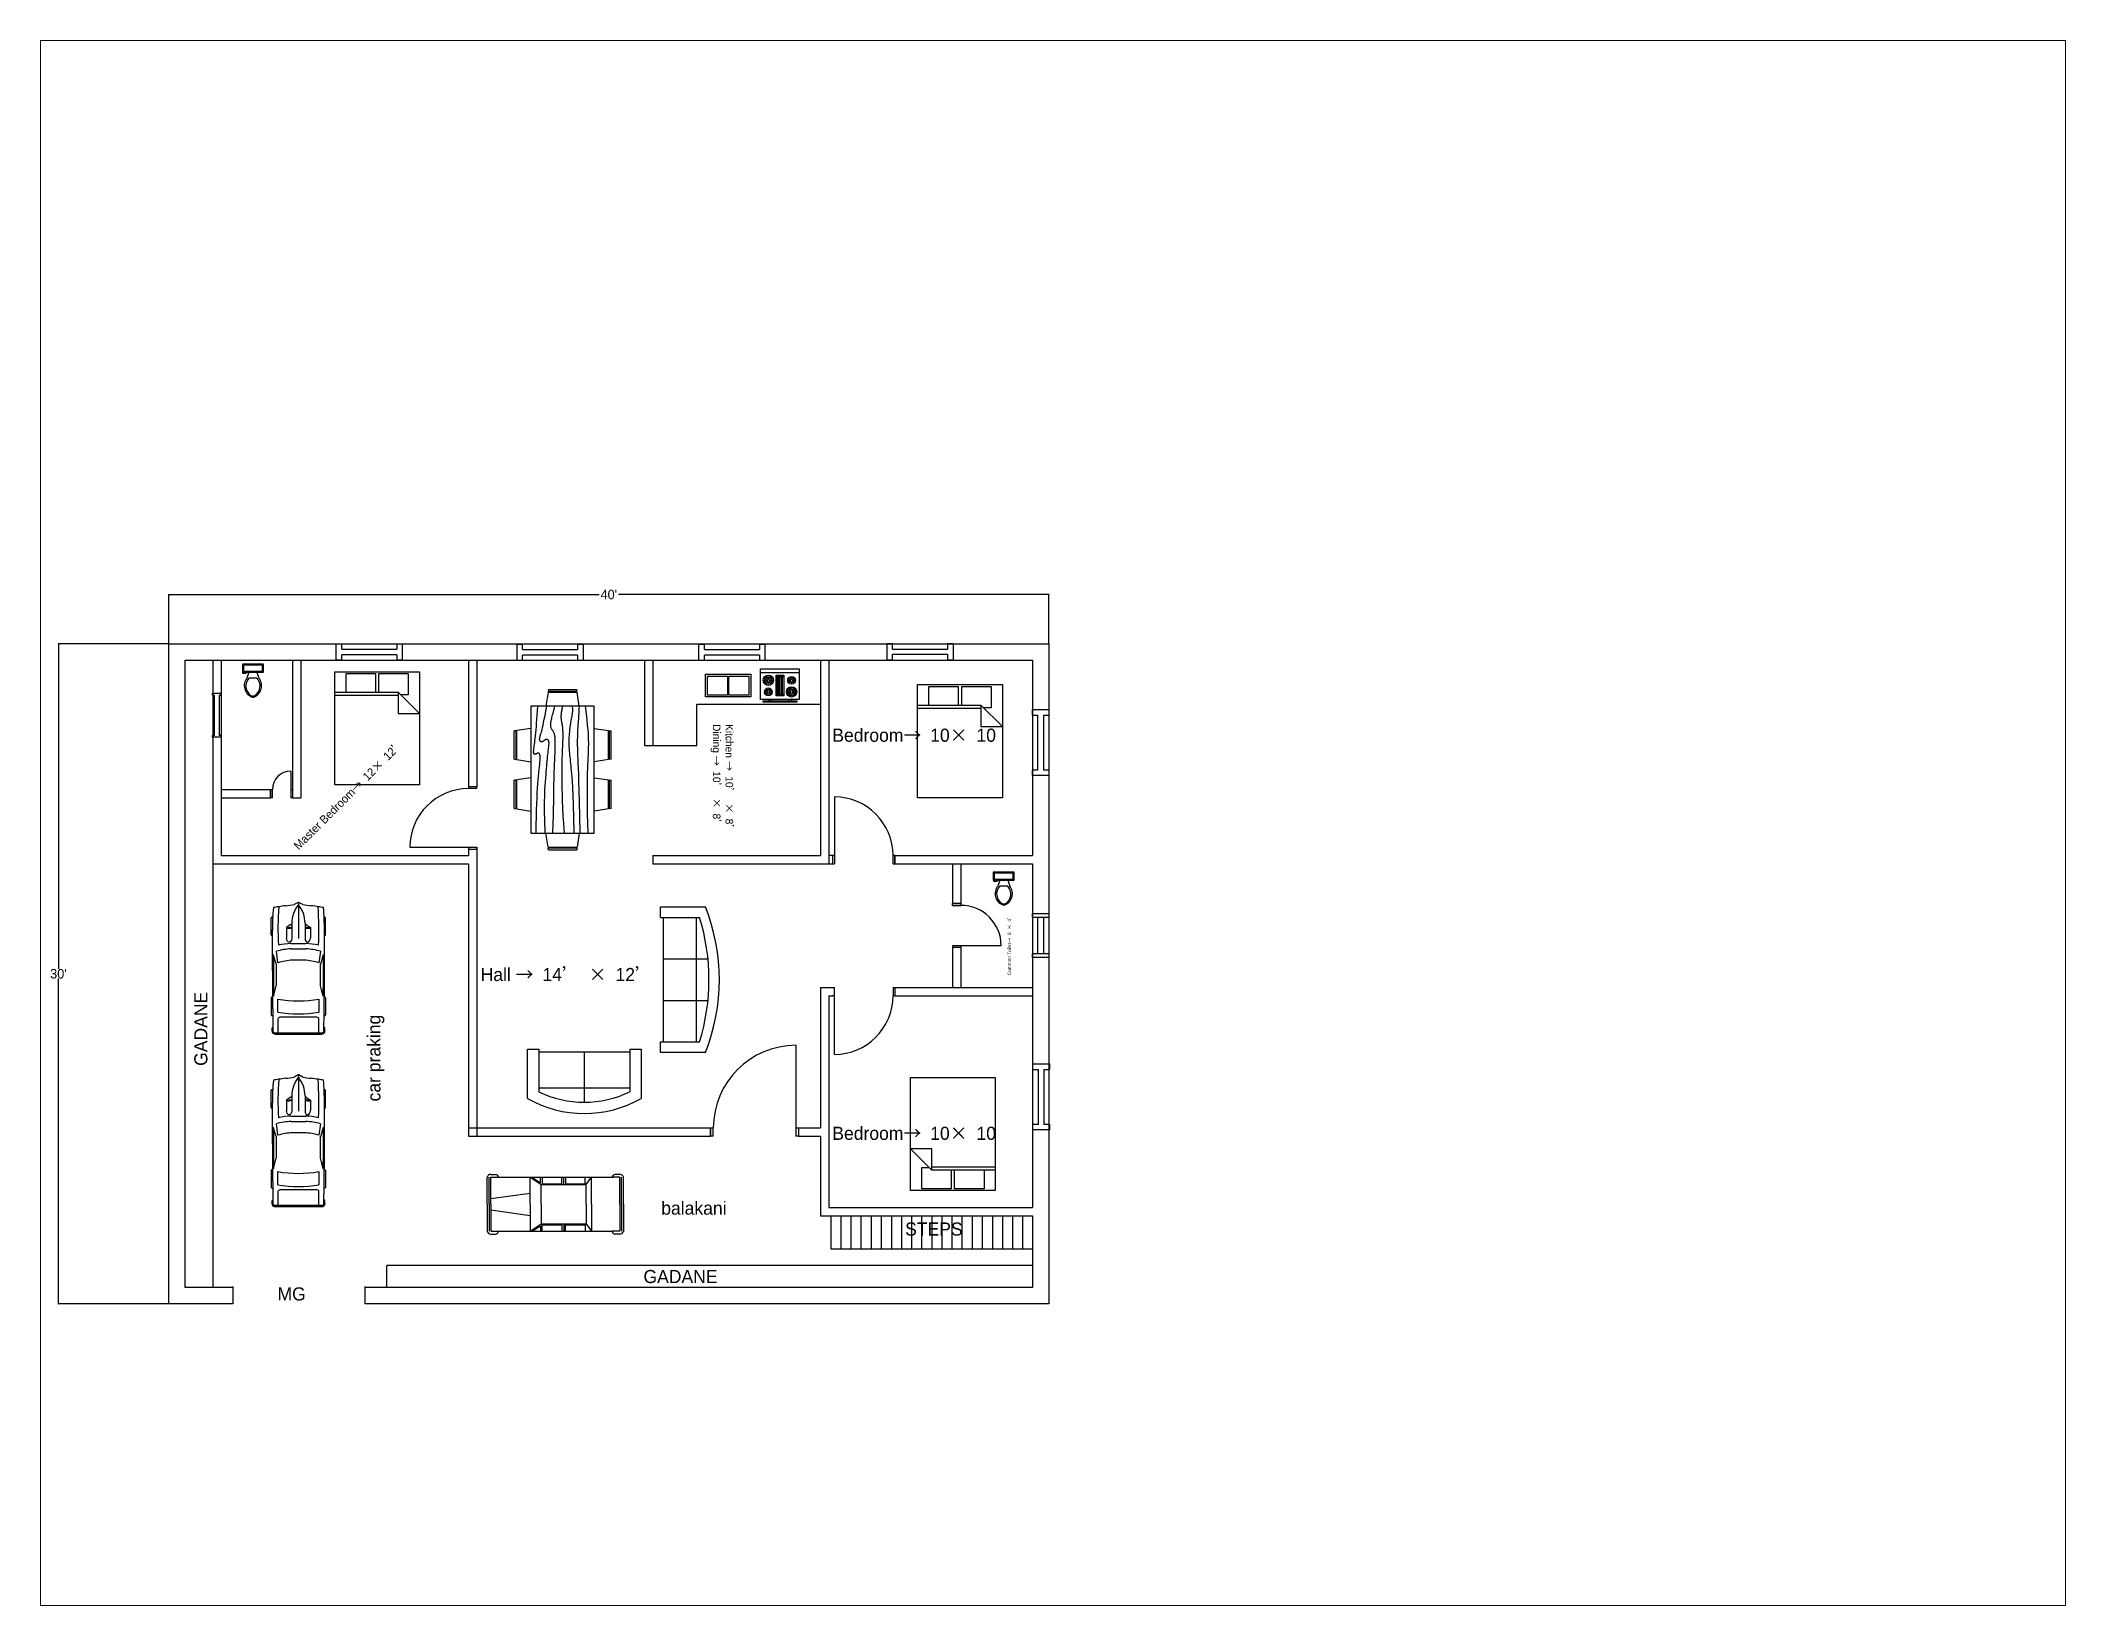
# Paper-space layout 'Layout2' of a CAD drawing. Header units: millimetres. Extents: x 1.1 to 9.9, y 0.85 to 7.65.
# The model-space entities are those that its viewports show. They can reach past a viewport. Long polylines and large blocks are cut down to what shows.
import ezdxf

# ---------------------------------------------------------------- set-up
doc = ezdxf.new("R2010")
doc.units = ezdxf.units.MM
doc.header["$MEASUREMENT"] = 0
doc.layers.get('0').update_dxf_attribs({"color": 50})
doc.layers.add('TETTERS', color=30, linetype='Continuous')
doc.dimstyles.get("Standard").update_dxf_attribs({"dimtxt": 5.18, "dimasz": 0.18, "dimexe": 0.18, "dimexo": 0.0625, "dimgap": 0.09, "dimtad": 0, "dimtih": 1, "dimtoh": 1, "dimdec": 0, "dimzin": 0, "dimdsep": 46, "dimlunit": 3, "dimtxsty": 'Standard', "dimblk": 'OBLIQUE', "dimcen": 0.09, "dimclrd": 3, "dimclre": 131, "dimadec": 0, "dimazin": 0, "dimtfac": 1, "dimtdec": 0, "dimtofl": 0, "dimtmove": 0, "dimatfit": 3, "dimfxl": 1, "dimtolj": 1, "dimtzin": 0, "dimarcsym": 0})

# ---------------------------------------------------------------- blocks, each defined once
blk = doc.blocks.new('*U10')
blk.add_line((0, 18), (0, 0))
blk = doc.blocks.new('*U11')
at = {"layer": 'Defpoints', "color": 0, "linetype": 'ByBlock', "lineweight": -2, "transparency": 16777216}
for p in [(2823.6, 2771.3), (2829.1, 2771.3), (2834.6, 2771.3), (2840.1, 2771.3), (2845.6, 2771.3), (2851.2, 2771.3), (2856.7, 2771.3), (2862.2, 2771.3), (2867.7, 2771.3), (2873.2, 2771.3), (2878.7, 2771.3), (2884.2, 2771.3), (2889.7, 2771.3), (2895.2, 2771.3), (2900.7, 2771.3), (2906.3, 2771.3), (2911.8, 2771.3), (2917.3, 2771.3), (2922.8, 2771.3), (2928.3, 2771.3)]:
    blk.add_blockref('*U10', p, dxfattribs=at)
blk = doc.blocks.new('Sofa - Roundback 7 ft.')
at = {"linetype": 'Continuous'}
for p, q in [((-36.000027, -34), (-36.000027, -11.4696)), ((-12.00002, -32.4421), (-12.00003, -6.5971)), ((11.99997, -32.4421), (11.99998, -6.5971)), ((35.99998, -34), (35.99998, -11.4696)), ((-35.999844, -13.3819), (35.9998, -13.3819)), ((-36.000027, -32.4421), (35.99998, -32.4421))]:
    blk.add_line(p, q, dxfattribs=at)
for points in [[(-36.000027, -34), (-42.000027, -34), (-42.000027, -8)], [(41.99998, -8), (41.99998, -34), (35.99998, -34)]]:
    blk.add_lwpolyline(points, dxfattribs=at)
for centre, radius, start, end in [((0, -114.25), 114.25, 68.43141, 111.5686), ((-0.00001, -127.1968), 121.1968, 72.72033, 107.2797)]:
    blk.add_arc(centre, radius, start, end, dxfattribs=at)
blk = doc.blocks.new('Sofa - Roundback Loveseat 5 ft.')
at = {"linetype": 'Continuous'}
for p, q in [((0, -32.44198), (0, -5.99998)), ((-24, -33.99998), (-24, -11.46958)), ((-23.9998, -13.38178), (23.99986, -13.38178)), ((24.00004, -33.99998), (24.00004, -11.46958)), ((-24, -32.44198), (24.00004, -32.44198))]:
    blk.add_line(p, q, dxfattribs=at)
for points in [[(-24, -33.99998), (-30, -33.99998), (-30, -7.99998)], [(30.00004, -7.99998), (30.00004, -33.99998), (24.00004, -33.99998)]]:
    blk.add_lwpolyline(points, dxfattribs=at)
for centre, radius, start, end in [((0, -60.24998), 60.24998, 60.13715, 119.8628), ((0, -61.38438), 55.38444, 64.32083, 115.6792)]:
    blk.add_arc(centre, radius, start, end, dxfattribs=at)
blk = doc.blocks.new('Dining Set - 36 x 72 in.')
at = {"linetype": 'Continuous'}
for p, q in [((-22.2343, 26.00059), (-23.4847, 17.99762)), ((-22.2304, 26), (-5.7608, 26)), ((-22, 27.5), (-22.1562, 26.50042)), ((-5.8416, 26.5), (-22.1534, 26.5)), ((-22, 27.5), (-6, 27.5)), ((-5.8437, 26.49966), (-6, 27.5)), ((-4.5152, 17.99762), (-5.7655, 25.99926)), ((5.7657, 26.00059), (4.5153, 17.99762)), ((5.7696, 26), (22.2392, 26)), ((6, 27.5), (5.8438, 26.50042)), ((22.1584, 26.5), (5.8466, 26.5)), ((6, 27.5), (22, 27.5)), ((22.1563, 26.49966), (22, 27.5)), ((23.4848, 17.99762), (22.2345, 25.99926)), ((36, 18), (-36, 18)), ((-36, 18), (-36, -18)), ((36, -18), (36, 18)), ((-45.5, 8), (-44.5004, 8.15617)), ((-45.5, 8), (-45.5, -8)), ((-44.5, -8.15843), (-44.5, 8.15338)), ((-44.0006, 8.23428), (-35.9976, 9.48474)), ((-44, 8.23041), (-44, -8.23915)), ((44.0006, 8.23428), (35.9976, 9.48474)), ((44, 8.23041), (44, -8.23915)), ((44.5, -8.15843), (44.5, 8.15338)), ((45.5, 8), (44.5005, 8.15617)), ((45.5, 8), (45.5, -8)), ((-44.4997, -8.15631), (-45.5, -8)), ((-35.9976, -9.48476), (-43.9993, -8.2345)), ((35.9976, -9.48476), (43.9993, -8.2345)), ((44.4997, -8.15631), (45.5, -8)), ((-36, -18), (36, -18)), ((-22.2343, -26.0006), (-23.4847, -17.99762)), ((-4.5152, -17.99762), (-5.7655, -25.99928)), ((5.7657, -26.0006), (4.5153, -17.99762)), ((23.4848, -17.99762), (22.2345, -25.99928)), ((-22.2304, -26), (-5.7608, -26)), ((-22, -27.5), (-22.1562, -26.50044)), ((-5.8416, -26.5), (-22.1534, -26.5)), ((-22, -27.5), (-6, -27.5)), ((-5.8437, -26.49967), (-6, -27.5)), ((5.7696, -26), (22.2392, -26)), ((6, -27.5), (5.8438, -26.50044)), ((22.1584, -26.5), (5.8466, -26.5)), ((6, -27.5), (22, -27.5)), ((22.1563, -26.49967), (22, -27.5))]:
    blk.add_line(p, q, dxfattribs=at)
for points in [[(-36, 15), (-31.1772, 14.97754), (-26.8079, 14.91406), (-22.8538, 14.81543), (-19.276, 14.6875), (-16.0362, 14.53613), (-13.0957, 14.36718), (-10.4159, 14.18652), (-7.9583, 14), (-5.6904, 13.81315), (-3.6035, 13.63021), (-1.6954, 13.45508), (0.0365, 13.29166), (1.5945, 13.14388), (2.9811, 13.01562), (4.1988, 12.9108), (5.25, 12.83333), (6.1393, 12.78613), (6.8802, 12.76823), (7.4883, 12.77767), (7.9792, 12.8125), (8.3685, 12.87077), (8.6719, 12.95052), (8.9049, 13.0498), (9.0833, 13.16666), (9.2205, 13.29899), (9.3216, 13.44401), (9.3895, 13.59879), (9.4271, 13.76041), (9.4373, 13.92594), (9.4232, 14.09245), (9.3875, 14.257), (9.3333, 14.41666), (9.2638, 14.56917), (9.1836, 14.71484), (9.0975, 14.85465), (9.0104, 14.98958), (8.9272, 15.1206), (8.8529, 15.2487), (8.7922, 15.37483), (8.75, 15.5), (8.7305, 15.62467), (8.7344, 15.74739), (8.7617, 15.86621), (8.8125, 15.97916), (8.8867, 16.08431), (8.9844, 16.17968), (9.1055, 16.26334), (9.25, 16.33333), (9.4189, 16.38802), (9.6172, 16.42708), (9.8506, 16.45052), (10.125, 16.45833), (10.4463, 16.45052), (10.8203, 16.42708), (11.2529, 16.38802), (11.75, 16.33333), (12.3184, 16.26318), (12.9694, 16.17838), (13.7151, 16.07991), (14.5677, 15.96875), (15.5395, 15.84586), (16.6426, 15.71224), (17.8893, 15.56884), (19.2917, 15.41666), (20.859, 15.25667), (22.5879, 15.08984), (24.4721, 14.91715), (26.5052, 14.73958), (28.6809, 14.5581), (30.9929, 14.3737), (33.4347, 14.18733), (36, 14)], [(-36, 10), (-28.9766, 10.14274), (-23.1725, 10.20442), (-18.4241, 10.19775), (-14.5677, 10.13541), (-11.4399, 10.03011), (-8.877, 9.89453), (-6.7154, 9.74137), (-4.7917, 9.58333), (-2.9698, 9.43082), (-1.2246, 9.28515), (0.4415, 9.14534), (2.026, 9.01041), (3.5266, 8.87939), (4.9408, 8.7513), (6.266, 8.62516), (7.5, 8.5), (8.6411, 8.37549), (9.6914, 8.2539), (10.6538, 8.13818), (11.5312, 8.03125), (12.3267, 7.93603), (13.043, 7.85547), (13.6831, 7.79248), (14.25, 7.75), (14.7471, 7.7303), (15.1797, 7.73307), (15.5537, 7.75732), (15.875, 7.80208), (16.1494, 7.86637), (16.3828, 7.94922), (16.5811, 8.04964), (16.75, 8.16666), (16.8944, 8.29915), (17.0143, 8.44531), (17.1089, 8.60319), (17.1771, 8.77083), (17.218, 8.94629), (17.2305, 9.1276), (17.2137, 9.31282), (17.1667, 9.5), (17.0895, 9.6875), (16.987, 9.875), (16.8649, 10.0625), (16.7292, 10.25), (16.5856, 10.4375), (16.4401, 10.625), (16.2985, 10.8125), (16.1667, 11), (16.05, 11.18733), (15.9518, 11.3737), (15.8752, 11.5581), (15.8229, 11.73958), (15.798, 11.91715), (15.8034, 12.08984), (15.842, 12.25667), (15.9167, 12.41666), (16.0295, 12.56836), (16.1784, 12.70833), (16.3605, 12.83268), (16.5729, 12.9375), (16.8127, 13.01888), (17.0768, 13.07291), (17.3625, 13.0957), (17.6667, 13.08333), (17.9894, 13.03312), (18.3418, 12.94726), (18.7382, 12.82918), (19.1927, 12.68229), (19.7195, 12.51001), (20.3327, 12.31575), (21.0465, 12.10294), (21.875, 11.875), (22.8357, 11.63354), (23.959, 11.37304), (25.2786, 11.08618), (26.8282, 10.76562), (28.6414, 10.40405), (30.752, 9.99414), (33.1936, 9.52856), (36, 9)], [(-36, 5.5), (-30.7157, 5.3348), (-26.069, 5.20963), (-21.9946, 5.11767), (-18.4271, 5.05208), (-15.3009, 5.00602), (-12.5508, 4.97265), (-10.1112, 4.94515), (-7.9167, 4.91666), (-5.909, 4.88167), (-4.0586, 4.83984), (-2.3429, 4.79215), (-0.7396, 4.73958), (0.7739, 4.6831), (2.22, 4.6237), (3.6213, 4.56233), (5, 4.5), (6.373, 4.43782), (7.7344, 4.3776), (9.0723, 4.32129), (10.375, 4.27083), (11.6309, 4.22819), (12.8281, 4.19531), (13.9551, 4.17415), (15, 4.16666), (15.954, 4.17448), (16.819, 4.19791), (17.6001, 4.23698), (18.3021, 4.29166), (18.9299, 4.36198), (19.4883, 4.44791), (19.9823, 4.54948), (20.4167, 4.66666), (20.7969, 4.79899), (21.1302, 4.94401), (21.4245, 5.09879), (21.6875, 5.26041), (21.9271, 5.42594), (22.1511, 5.59245), (22.3672, 5.757), (22.5834, 5.91666), (22.8065, 6.06868), (23.0404, 6.21093), (23.2879, 6.34147), (23.5521, 6.45833), (23.8358, 6.55957), (24.142, 6.64323), (24.4735, 6.70735), (24.8334, 6.75), (25.2235, 6.76969), (25.642, 6.76692), (26.0858, 6.74267), (26.5521, 6.69791), (27.0379, 6.63362), (27.5404, 6.55078), (28.0565, 6.45036), (28.5834, 6.33333), (29.1242, 6.19987), (29.7071, 6.04687), (30.3661, 5.87044), (31.1354, 5.66666), (32.0493, 5.43164), (33.142, 5.16146), (34.4475, 4.85221), (36, 4.5)], [(-36, -1), (-30.7915, -0.6591), (-26.0195, -0.38216), (-21.6519, -0.16284), (-17.6563, 0.00521), (-14.0005, 0.12833), (-10.6523, 0.21289), (-7.5796, 0.26522), (-4.75, 0.29166), (-2.134, 0.29793), (0.2878, 0.28711), (2.5317, 0.26163), (4.6146, 0.22396), (6.5529, 0.17651), (8.3633, 0.12174), (10.0623, 0.06209), (11.6667, 0), (13.1899, -0.06201), (14.6341, -0.1211), (15.9982, -0.17432), (17.2813, -0.21875), (18.4823, -0.25147), (19.6003, -0.26953), (20.6343, -0.27002), (21.5834, -0.25), (22.4481, -0.20768), (23.2357, -0.14584), (23.9549, -0.06836), (24.6146, 0.02083), (25.2235, 0.11784), (25.7904, 0.21875), (26.3241, 0.31966), (26.8334, 0.41666), (27.3265, 0.50618), (27.8099, 0.58593), (28.2894, 0.65397), (28.7709, 0.70833), (29.2601, 0.74707), (29.763, 0.76823), (30.2855, 0.76985), (30.8334, 0.75), (31.4088, 0.70784), (31.9994, 0.64713), (32.589, 0.57275), (33.1615, 0.48958), (33.7008, 0.4025), (34.1908, 0.3164), (34.6153, 0.23616), (34.9584, 0.16666), (35.2099, 0.11165), (35.3848, 0.07031), (35.504, 0.04069), (35.5886, 0.02083), (35.6594, 0.00879), (35.7377, 0.0026), (35.8442, 0.00032), (36, 0)], [(-36, -6.5), (-27.1843, -6.31267), (-20.084, -6.1263), (-14.469, -5.9419), (-10.1094, -5.76042), (-6.7752, -5.58285), (-4.2363, -5.41016), (-2.2629, -5.24333), (-0.625, -5.08334), (0.8708, -4.93099), (2.2715, -4.78646), (3.5872, -4.64974), (4.8281, -4.52084), (6.0046, -4.39974), (7.127, -4.28646), (8.2053, -4.18099), (9.25, -4.08334), (10.2705, -3.99382), (11.2734, -3.91407), (12.2647, -3.84603), (13.25, -3.79167), (14.2354, -3.75293), (15.2266, -3.73177), (16.2295, -3.73015), (17.25, -3.75), (18.2912, -3.79248), (19.3451, -3.85547), (20.4009, -3.93604), (21.4479, -4.03125), (22.4754, -4.13819), (23.4727, -4.25391), (24.4289, -4.37549), (25.3334, -4.5), (26.1785, -4.62492), (26.9694, -4.74935), (27.7145, -4.87281), (28.4219, -4.99479), (29.1, -5.11483), (29.7572, -5.23242), (30.4016, -5.34709), (31.0417, -5.45834), (31.6837, -5.56437), (32.3262, -5.65821), (32.9658, -5.73153), (33.599, -5.77604), (34.2224, -5.78345), (34.8327, -5.74545), (35.4264, -5.65373), (36, -5.5)], [(-36, -10), (-26.4022, -9.81299), (-18.4675, -9.62891), (-11.9839, -9.45069), (-6.7396, -9.28125), (-2.5226, -9.12354), (0.8789, -8.98047), (3.6769, -8.85498), (6.0833, -8.75), (8.2767, -8.66765), (10.3021, -8.60677), (12.1712, -8.56543), (13.8958, -8.54167), (15.4876, -8.53353), (16.9583, -8.53907), (18.3197, -8.55632), (19.5834, -8.58334), (20.7616, -8.61841), (21.8685, -8.66081), (22.9188, -8.71004), (23.9271, -8.76563), (24.9081, -8.82707), (25.8763, -8.89388), (26.8465, -8.96558), (27.8334, -9.04167), (28.8474, -9.12118), (29.8828, -9.20117), (30.93, -9.27824), (31.9792, -9.34896), (33.0205, -9.40991), (34.0443, -9.45768), (35.0407, -9.48885), (36, -9.5)], [(-36, -14.5), (-30.0881, -14.33513), (-25.0332, -14.21224), (-20.7312, -14.12647), (-17.0781, -14.07292), (-13.97, -14.04671), (-11.3027, -14.04297), (-8.9724, -14.05681), (-6.875, -14.08334), (-4.9224, -14.11833), (-3.0905, -14.16016), (-1.3709, -14.20785), (0.2448, -14.26042), (1.7647, -14.3169), (3.1973, -14.3763), (4.5507, -14.43767), (5.8333, -14.5), (7.0554, -14.5621), (8.235, -14.62175), (9.3922, -14.67652), (10.5469, -14.72396), (11.7192, -14.76164), (12.929, -14.78711), (14.1965, -14.79794), (15.5417, -14.79167), (16.9933, -14.76424), (18.6152, -14.70508), (20.4804, -14.60197), (22.6615, -14.44271), (25.2312, -14.21509), (28.2624, -13.9069), (31.8277, -13.50594), (36, -13)]]:
    blk.add_lwpolyline(points, dxfattribs=at)
blk = doc.blocks.new('Range-Oven - 30 in top')
for p, q in [((0, -3), (30, -3)), ((12, -6), (18, -6)), ((13, -20), (13, -6)), ((14, -6), (14, -20)), ((15, -20), (15, -6)), ((16, -6), (16, -20)), ((17, -20), (17, -6)), ((6, -24), (6, -25)), ((8, -25), (8, -24)), ((18, -20), (12, -20)), ((22, -25), (22, -24)), ((24, -24), (24, -25))]:
    blk.add_line(p, q)
for points in [[(0, -24), (0, 0), (30, 0), (30, -24)], [(12, -21), (12, -5), (18, -5), (18, -21)], [(2, -26), (2, -25), (28, -25), (28, -26)]]:
    blk.add_lwpolyline(points, close=True)
for centre, radius in [((6, -9), 4), ((6, -9), 3), ((6, -18), 3), ((6, -9), 2), ((6, -9), 1), ((24, -18), 4), ((24, -9), 3), ((24, -18), 3), ((24, -9), 2), ((24, -9), 1), ((6, -18), 2), ((6, -18), 1), ((24, -18), 2), ((24, -18), 1)]:
    blk.add_circle(centre, radius)
blk = doc.blocks.new('Wall Cabinet - 18 x 36 in front')
for p, q in [((17.5, -1.5), (17.5, -16.5)), ((18.5, -16.5), (18.5, -1.5))]:
    blk.add_line(p, q)
blk.add_lwpolyline([(0, -18), (0, 0), (36, 0), (36, -18)], close=True)
for points in [[(17.5, -16.5), (1.5, -16.5), (1.5, -1.5), (17.5, -1.5)], [(18.5, -1.5), (34.5, -1.5), (34.5, -16.5), (18.5, -16.5)]]:
    blk.add_lwpolyline(points)
blk = doc.blocks.new('*U25')
for p, q in [((0.1, -0.4), (0.1, 38.3)), ((2.8, -0.4), (2.8, 38.3)), ((5.4, 42.3), (12.1, 42.3)), ((5.4, 38.3), (16.1, 38.3)), ((5.4, -0.4), (5.4, 38.2)), ((16.1, 38.3), (180.3, 38.3)), ((61.5, -0.4), (61.5, 38.3)), ((61.5, 38.3), (77.5, 27.6)), ((64.2, 38.3), (76.2, 30.3)), ((76.2, 30.3), (76.2, 38.3)), ((78.9, 38.3), (78.9, 29)), ((106.9, 29), (106.9, 38.3)), ((109.6, 27.6), (109.6, 38.3)), ((112.3, 38.3), (112.3, 29)), ((140.3, 29), (140.3, 38.3)), ((141.6, 27.6), (149.6, 38.3)), ((149.6, -0.4), (149.6, 38.3)), ((189.7, 38.3), (179, 38.3)), ((189.7, 42.3), (183, 42.3)), ((189.7, -0.4), (189.7, 38.2)), ((192.4, -0.4), (192.4, 38.3)), ((195, -0.4), (195, 38.3)), ((5.4, 7.6), (61.5, 15.6)), ((77.5, 27.6), (141.6, 27.6)), ((77.5, -0.4), (77.5, 27.6)), ((78.9, 29), (106.9, 29)), ((112.3, 29), (140.3, 29)), ((141.6, -0.4), (141.6, 27.6)), ((0.1, -0.4), (0.1, -39.2)), ((2.8, -0.4), (2.8, -39.1)), ((5.4, -0.4), (5.4, -39.1)), ((5.4, -8.4), (61.5, -16.4)), ((61.5, -0.4), (61.5, -39.1)), ((61.5, -39.1), (77.5, -28.5)), ((77.5, -0.4), (77.5, -28.5)), ((77.5, -28.5), (141.6, -28.5)), ((109.6, -28.5), (109.6, -39.1)), ((141.6, -0.4), (141.6, -28.5)), ((141.6, -28.5), (149.6, -39.1)), ((149.6, -0.4), (149.6, -39.1)), ((189.7, -0.4), (189.7, -39.1)), ((192.4, -0.4), (192.4, -39.1)), ((195, -0.4), (195, -39.2)), ((5.4, -39.1), (16.1, -39.1)), ((5.4, -43.1), (12.1, -43.1)), ((16.1, -39.1), (180.3, -39.1)), ((64.2, -39.1), (76.2, -31.1)), ((76.2, -31.1), (76.2, -39.1)), ((78.9, -39.1), (78.9, -29.8)), ((78.9, -29.8), (106.9, -29.8)), ((106.9, -29.8), (106.9, -39.1)), ((112.3, -29.8), (140.3, -29.8)), ((112.3, -39.1), (112.3, -29.8)), ((140.3, -29.8), (140.3, -39.1)), ((189.7, -39.1), (179, -39.1)), ((189.7, -43.1), (183, -43.1))]:
    blk.add_line(p, q)
for centre, radius, start, end in [((5.1, 37.3), 5.06, 85.6455, 168.0943), ((11.5, 37.6), 4.72, 8.1301, 81.87), ((183.7, 37.6), 4.72, 98.13, 171.8699), ((190.1, 37.3), 5.06, 11.9057, 94.3545), ((5.1, -38.1), 5.06, 191.9057, 274.3545), ((11.5, -38.5), 4.72, 278.13, 351.8699), ((183.7, -38.5), 4.72, 188.1301, 261.87), ((190.1, -38.1), 5.06, 265.6455, 348.0943)]:
    blk.add_arc(centre, radius, start, end)
blk = doc.blocks.new('*U23')
for p, q in [((-254, -216), (-203, -216)), ((-254, -241), (-254, -216)), ((-178, -241), (-254, -241)), ((-203, -216), (-203, -203)), ((-178, -203), (-178, -241)), ((-102, -203), (-152, -356)), ((102, -356), (-102, -356)), ((102, -203), (152, -356)), ((241, -152), (241, -51))]:
    blk.add_line(p, q)
blk.add_lwpolyline([(267, -203), (267, 0), (-267, 0), (-267, -203)], close=True)
for points in [[(-241, -51), (-241, -152)], [(216, -25), (-216, -25)], [(-216, -178), (216, -178)]]:
    blk.add_lwpolyline(points)
for centre, radius, start, end in [((-219, -48), 22.5, 81.8699, 188.1301), ((-219, -156), 22.5, 171.8699, 278.1301), ((89, -548), 309, 141.4691, 247.9714), ((107, -554), 288, 136.3677, 238.9468), ((-89, -548), 309, 292.0284, 38.5307), ((-107, -554), 288, 301.053, 43.6321), ((219, -48), 22.5, 351.8699, 98.1301), ((219, -156), 22.5, 261.8699, 8.1301), ((0, -708), 102, 245.7318, 294.2682), ((0, -737), 102, 254.8605, 285.1395)]:
    blk.add_arc(centre, radius, start, end)
blk = doc.blocks.new('*U20')
for p, q in [((21.1, 37.4), (21.1, 36.8)), ((46.6, 38.9), (22.4, 38.9)), ((47.8, 37.4), (47.8, 37.4)), ((70, 31.5), (86.4, 29.4)), ((88, 31.9), (74.8, 35.9)), ((134.3, 35.6), (119.3, 31.8)), ((135.5, 37.1), (135.5, 37.4)), ((136.7, 38.9), (160.9, 38.9)), ((138.4, 29.4), (157.2, 29.4)), ((162.1, 37.4), (162.1, 36.8)), ((186.5, 29.4), (167, 29.4)), ((186.5, -33.5), (186.5, 33.5)), ((188.4, -32.8), (188.4, 32.8)), ((3.3, 6.1), (0.1, 0.4)), ((29.8, 9.5), (51.7, 9.5)), ((32.1, 9.5), (32.1, 11.2)), ((32.3, 11.6), (36.1, 17.2)), ((36.1, 17.2), (50.9, 17.2)), ((58.9, -10.8), (58.9, 10.8)), ((66.6, -10.5), (66.6, 10.5)), ((82.7, 8.5), (82.7, -8.5)), ((164.5, 26.4), (164.5, -26.4)), ((186.5, -10.5), (186.5, 10.5)), ((0, 0), (51.7, 0)), ((0.1, -0.4), (3.3, -6.1)), ((29.8, -9.5), (51.7, -9.5)), ((32.1, -9.5), (32.1, -11.2)), ((32.3, -11.6), (36.1, -17.2)), ((36.1, -17.2), (50.9, -17.2)), ((21.1, -37.4), (21.1, -36.8)), ((46.6, -38.9), (22.4, -38.9)), ((47.8, -37.4), (47.8, -37.4)), ((86.4, -29.4), (70, -31.5)), ((88, -31.9), (74.8, -35.9)), ((134.3, -35.6), (119.3, -31.8)), ((135.5, -37.1), (135.5, -37.4)), ((136.7, -38.9), (160.9, -38.9)), ((157.2, -29.4), (138.4, -29.4)), ((162.1, -37.4), (162.1, -36.8)), ((167, -29.4), (186.5, -29.4))]:
    blk.add_line(p, q)
for centre, major_axis, ratio, start_param, end_param in [((266, -27.5), (0, 313.3), 0.842304, 1.367076, 1.39176), ((37.5, -594), (0, -623.3), 0.842304, 3.096046, 3.200911), ((41.2, -490.9), (0, 528.2), 0.842304, 0.00281, 0.075598), ((22.4, 37.4), (0, -1.48), 0.842304, 3.141593, 4.712389), ((64.5, -10555.6), (0, 10593), 0.842304, -0.013397, 0.002797), ((46.6, 37.4), (0, 1.48), 0.842304, -1.570796, 0), ((135.3, 5.4), (0, 81.8), 0.842304, 1.245306, 1.50788), ((64.5, -10555.6), (0, -10591.5), 0.842304, 3.133765, 3.140441), ((149.6, 2.8), (0, -79.6), 0.842304, 4.372215, 4.640744), ((95.8, -3666.4), (0, -3698.2), 0.842304, 3.134049, 3.144098), ((136.7, 37.4), (0, -1.48), 0.842304, 3.141593, 4.712389), ((17.1, 0), (0, 147), 0.842304, 4.511394, 4.913384), ((35.9, 0), (0, 147), 0.842304, 4.511394, 4.913384), ((160.9, 37.4), (0, 1.48), 0.842304, -1.570796, 0), ((167, 26.4), (0, 2.96), 0.842304, 0, 1.570796), ((180.6, 35.8), (0, 2.22), 0.842304, -0.013017, 1.249894), ((64.5, -10556.4), (0, 10595.3), 0.842304, -0.013397, -0.013017), ((184, 32.8), (0, -5.25), 0.842304, 1.570796, 3.128196), ((184, 33.5), (0, -2.96), 0.842304, 1.570796, 3.128196), ((0.6, 0), (0, -0.74), 0.842304, 4.131459, 5.293319), ((-204.5, 52.4), (0, -251), 0.842304, 1.385369, 1.434372), ((29.8, -46.7), (0, 56.2), 0.842304, 0, 0.590319), ((259.2, -27.5), (0, -305.3), 0.842304, 4.528606, 4.561838), ((32.7, 11.2), (0, 0.74), 0.842304, 0.879714, 1.570796), ((13, 17), (0, 27.4), 0.842304, 4.435146, 4.718221), ((14.2, 17), (0, 27.4), 0.842304, 4.435146, 4.718221), ((50.8, 13.3), (6.34, -0.36), 0.603834, -1.395552, 1.581315), ((134.4, 5.4), (0, -89.8), 0.842304, 4.449482, 4.652344), ((-204.5, -52.4), (0, 251), 0.842304, -1.434372, -1.385369), ((29.8, 46.7), (0, 56.2), 0.842304, 2.551274, 3.141593), ((259.2, 27.5), (0, 305.3), 0.842304, 1.721348, 1.754579), ((266, 27.5), (0, 313.3), 0.842304, 1.749832, 1.774517), ((37.5, 594), (0, -623.3), 0.842304, -0.059319, 0.045547), ((32.7, -11.2), (0, -0.74), 0.842304, 4.712389, 5.403472), ((13, -17), (0, -27.4), 0.842304, 1.564964, 1.848039), ((14.2, -17), (0, -27.4), 0.842304, 1.564964, 1.848039), ((134.4, -5.4), (0, -89.8), 0.842304, -1.510751, -1.307889), ((135.3, -5.4), (0, -81.8), 0.842304, -1.50788, -1.245306), ((149.6, -2.8), (0, -79.6), 0.842304, -1.499151, -1.230623), ((167, -26.4), (0, -2.96), 0.842304, 4.712389, 6.283185), ((41.2, 490.9), (0, -528.2), 0.842304, -0.075598, -0.00281), ((22.4, -37.4), (0, 1.48), 0.842304, 1.570796, 3.141593), ((64.5, 10555.6), (0, 10593), 0.842304, 3.138796, 3.15499), ((46.6, -37.4), (0, -1.48), 0.842304, 0, 1.570796), ((64.5, 10555.6), (0, -10591.5), 0.842304, 0.001152, 0.007828), ((95.8, 3666.4), (0, -3698.2), 0.842304, -0.002505, 0.007544), ((136.7, -37.4), (0, -1.48), 0.842304, -1.570796, 0), ((160.9, -37.4), (0, 1.48), 0.842304, 3.141593, 4.712389), ((180.6, -35.8), (0, -2.22), 0.842304, -1.249894, 0.013017), ((64.5, 10556.4), (0, 10595.3), 0.842304, 3.15461, 3.15499), ((184, -32.8), (0, -5.25), 0.842304, 0.013397, 1.570796), ((184, -33.5), (0, 2.96), 0.842304, 3.15499, 4.712389)]:
    blk.add_ellipse(centre, major_axis=major_axis, ratio=ratio, start_param=start_param, end_param=end_param)
at = {"extrusion": (0, 0, -1)}
blk.add_ellipse((50.8, -13.3), major_axis=(6.34, 0.36), ratio=0.603834, start_param=-1.395552, end_param=1.581315, dxfattribs=at)
blk = doc.blocks.new('Bed - Queen')
at = {"linetype": 'Continuous'}
for p, q in [((0, -80.00003), (0, 0)), ((0, 0), (59.99999, 0)), ((59.99999, 0), (59.99999, -80.00003)), ((7.99999, -1.2), (28.79998, -1.2)), ((7.99999, -14.4), (7.99999, -1.2)), ((28.79998, -1.2), (28.79998, -14.4)), ((31.19999, -1.2), (51.99999, -1.2)), ((31.19999, -14.4), (31.19999, -1.2)), ((51.99999, -1.2), (51.99999, -16.4)), ((0, -14.4), (44.8, -14.4)), ((44.8, -16.8), (0, -16.8)), ((59.99999, -29.6), (44.8, -14.4)), ((44.8, -14.4), (44.8, -29.6)), ((51.99999, -16.4), (46.79936, -16.4)), ((44.8, -29.6), (59.99999, -29.6)), ((59.99999, -80.00003), (0, -80.00003))]:
    blk.add_line(p, q, dxfattribs=at)
blk = doc.blocks.new('_Oblique')
at = {"color": 0, "linetype": 'ByBlock', "lineweight": -2}
blk.add_line((-0.5, -0.5), (0.5, 0.5), dxfattribs=at)
blk = doc.blocks.new('*D28')
at = {"layer": 'Defpoints', "color": 0, "transparency": 16777216}
for p in [(2942.6, 3128.1), (2462.6, 3101.3), (2942.6, 3101.3)]:
    blk.add_point(p, dxfattribs=at)
at = {"layer": 'TETTERS', "color": 131, "lineweight": -2, "transparency": 16777216}
for p, q in [((2462.6, 3101.4), (2462.6, 3128.3)), ((2942.6, 3101.4), (2942.6, 3128.3))]:
    blk.add_line(p, q, dxfattribs=at)
at = {"layer": 'TETTERS', "color": 3, "lineweight": -2, "transparency": 16777216}
for p, q in [((2462.6, 3128.1), (2697.3, 3128.1)), ((2942.6, 3128.1), (2707.9, 3128.1))]:
    blk.add_line(p, q, dxfattribs=at)
at = {"layer": 'TETTERS', "color": 3, "lineweight": -2, "transparency": 16777216, "xscale": 0.18, "yscale": 0.18, "zscale": 0.18, "rotation": 180}
blk.add_blockref('_Oblique', (2462.6, 3128.1), dxfattribs=at)
at = {"layer": 'TETTERS', "color": 3, "lineweight": -2, "transparency": 16777216, "xscale": 0.18, "yscale": 0.18, "zscale": 0.18}
blk.add_blockref('_Oblique', (2942.6, 3128.1), dxfattribs=at)
at = {"layer": 'TETTERS', "color": 0, "transparency": 16777216, "insert": (2702.6, 3128.1), "char_height": 5.18, "attachment_point": 5}
blk.add_mtext("\\A1;40'", dxfattribs=at)
blk = doc.blocks.new('*D29')
at = {"layer": 'Defpoints', "color": 0, "transparency": 16777216}
for p in [(2462.6, 3101.3), (2402.4, 2741.3), (2462.6, 2741.3)]:
    blk.add_point(p, dxfattribs=at)
at = {"layer": 'TETTERS', "color": 131, "lineweight": -2, "transparency": 16777216}
for p, q in [((2462.5, 3101.3), (2402.2, 3101.3)), ((2462.5, 2741.3), (2402.2, 2741.3))]:
    blk.add_line(p, q, dxfattribs=at)
at = {"layer": 'TETTERS', "color": 3, "lineweight": -2, "transparency": 16777216}
for p, q in [((2402.4, 3101.3), (2402.4, 2924)), ((2402.4, 2741.3), (2402.4, 2918.7))]:
    blk.add_line(p, q, dxfattribs=at)
at = {"layer": 'TETTERS', "color": 3, "lineweight": -2, "transparency": 16777216, "xscale": 0.18, "yscale": 0.18, "zscale": 0.18}
for p, rotation in [((2402.4, 3101.3), 90), ((2402.4, 2741.3), 270)]:
    blk.add_blockref('_Oblique', p, dxfattribs=dict(at, rotation=rotation))
at = {"layer": 'TETTERS', "color": 0, "transparency": 16777216, "insert": (2402.4, 2921.3), "char_height": 5.18, "attachment_point": 5}
blk.add_mtext("\\A1;30'", dxfattribs=at)

msp = doc.modelspace()

# ---------------------------------------------------------------- linework, layer by layer
for p, q in [((2462.6, 3101.3), (2942.6, 3101.3)), ((2462.6, 2741.3), (2462.6, 3101.3)), ((2942.6, 3101.3), (2942.6, 2741.3)), ((2471.6, 3092.3), (2933.6, 3092.3)), ((2471.6, 2750.3), (2471.6, 3092.3)), ((2486.6, 3092.3), (2486.6, 2981.3)), ((2491.1, 3092.3), (2491.1, 2985.8)), ((2530.1, 3092.3), (2530.1, 3017.3)), ((2534.6, 3092.3), (2534.6, 3017.3)), ((2626.1, 3092.3), (2626.1, 3026.3)), ((2626.1, 3092.3), (2626.1, 3026.3)), ((2630.6, 3092.3), (2630.6, 3026.3)), ((2630.6, 3092.3), (2630.6, 3026.3)), ((2722.1, 3092.3), (2722.1, 3045.8)), ((2726.6, 3092.3), (2726.6, 3045.8)), ((2818.1, 3092.3), (2818.1, 2985.8)), ((2822.6, 3092.3), (2822.6, 2981.3)), ((2933.6, 3092.3), (2933.6, 2985.8)), ((2750.6, 3045.8), (2750.6, 3068.3)), ((2750.6, 3068.3), (2818.1, 3068.3)), ((2722.1, 3045.8), (2750.6, 3045.8)), ((2626.1, 3026.3), (2626.1, 3023.3)), ((2630.6, 3026.3), (2630.6, 3023.3)), ((2491.1, 3021.8), (2518.1, 3021.8)), ((2491.1, 3017.3), (2518.1, 3017.3)), ((2518.1, 3021.8), (2518.1, 3017.3)), ((2530.1, 3017.3), (2534.6, 3017.3)), ((2491.1, 2985.8), (2626.1, 2985.8)), ((2626.1, 2990.3), (2630.6, 2990.3)), ((2626.1, 2990.3), (2626.1, 2985.8)), ((2626.1, 2990.3), (2626.1, 2985.8)), ((2630.6, 2990.3), (2630.6, 2981.3)), ((2630.6, 2990.3), (2630.6, 2832.8)), ((2726.6, 2985.8), (2818.1, 2985.8)), ((2726.6, 2985.8), (2726.6, 2981.3)), ((2824.6, 2985.8), (2822.6, 2985.8)), ((2858.6, 2985.8), (2858.6, 2981.3)), ((2858.6, 2985.8), (2933.6, 2985.8)), ((2858.6, 2985.8), (2933.6, 2985.8)), ((2486.6, 2981.3), (2626.1, 2981.3)), ((2486.6, 2981.3), (2486.6, 2966.2)), ((2626.1, 2981.3), (2626.1, 2832.8)), ((2726.6, 2981.3), (2822.6, 2981.3)), ((2818.1, 2981.3), (2822.6, 2981.3)), ((2822.6, 2981.3), (2824.6, 2981.3)), ((2858.6, 2981.3), (2933.6, 2981.3)), ((2858.6, 2981.3), (2933.6, 2981.3)), ((2890.1, 2981.3), (2890.1, 2959.6)), ((2894.6, 2981.3), (2894.6, 2959.6)), ((2933.6, 2981.3), (2933.6, 2793.8)), ((2486.7, 2966.2), (2486.7, 2750.3)), ((2894.6, 2959.6), (2890.1, 2959.6)), ((2894.6, 2935.6), (2890.1, 2935.6)), ((2890.1, 2935.6), (2890.1, 2913.8)), ((2894.6, 2935.6), (2894.6, 2913.8)), ((2818.1, 2913.8), (2818.1, 2837.3)), ((2818.1, 2913.8), (2824.6, 2913.8)), ((2822.6, 2909.3), (2822.6, 2793.8)), ((2822.6, 2909.3), (2824.6, 2909.3)), ((2858.6, 2913.8), (2858.6, 2909.3)), ((2858.6, 2913.8), (2933.6, 2913.8)), ((2858.6, 2909.3), (2933.6, 2909.3)), ((2626.1, 2837.3), (2758.1, 2837.3)), ((2626.1, 2832.8), (2758.1, 2832.8)), ((2758.1, 2837.3), (2758.1, 2832.8)), ((2806.1, 2837.3), (2806.1, 2832.8)), ((2806.1, 2837.3), (2818.1, 2837.3)), ((2806.1, 2832.8), (2818.1, 2832.8)), ((2818.1, 2832.8), (2818.1, 2789.3)), ((2818.1, 2789.3), (2933.6, 2789.3)), ((2822.6, 2793.8), (2933.6, 2793.8)), ((2933.6, 2789.3), (2933.6, 2750.3)), ((2933.6, 2762.3), (2581.6, 2762.3)), ((2581.6, 2750.3), (2581.6, 2762.3)), ((2823.6, 2771.3), (2933.6, 2771.3)), ((2497.6, 2750.3), (2471.6, 2750.3)), ((2497.6, 2750.8), (2497.6, 2741.3)), ((2569.6, 2750.8), (2569.6, 2741.3)), ((2933.6, 2750.3), (2569.6, 2750.3)), ((2497.6, 2741.3), (2462.6, 2741.3)), ((2942.6, 2741.3), (2569.6, 2741.3))]:
    msp.add_line(p, q)
at = {"layer": 'Defpoints'}
for p, q in [((2553.9, 3101.3), (2556.9, 3101.3)), ((2553.9, 3092.3), (2553.9, 3101.3)), ((2556.9, 3098.3), (2556.9, 3101.3)), ((2556.9, 3098.3), (2586.9, 3098.3)), ((2586.9, 3095.3), (2556.9, 3095.3)), ((2556.9, 3092.3), (2556.9, 3095.3)), ((2586.9, 3101.3), (2589.9, 3101.3)), ((2586.9, 3101.3), (2586.9, 3098.3)), ((2586.9, 3095.3), (2586.9, 3092.3)), ((2589.9, 3101.3), (2589.9, 3092.3)), ((2652.6, 3101.1), (2655.6, 3101.1)), ((2652.6, 3092.1), (2652.6, 3101.1)), ((2655.6, 3098.1), (2655.6, 3101.1)), ((2655.6, 3098.1), (2685.6, 3098.1)), ((2685.6, 3095.1), (2655.6, 3095.1)), ((2655.6, 3092.1), (2655.6, 3095.1)), ((2685.6, 3101.1), (2688.6, 3101.1)), ((2685.6, 3101.1), (2685.6, 3098.1)), ((2685.6, 3095.1), (2685.6, 3092.1)), ((2688.6, 3101.1), (2688.6, 3092.1)), ((2751.7, 3101.1), (2754.7, 3101.1)), ((2751.7, 3092.1), (2751.7, 3101.1)), ((2754.7, 3098.1), (2754.7, 3101.1)), ((2754.7, 3098.1), (2784.7, 3098.1)), ((2784.7, 3095.1), (2754.7, 3095.1)), ((2754.7, 3092.1), (2754.7, 3095.1)), ((2784.7, 3101.1), (2787.7, 3101.1)), ((2784.7, 3101.1), (2784.7, 3098.1)), ((2784.7, 3095.1), (2784.7, 3092.1)), ((2787.7, 3101.1), (2787.7, 3092.1)), ((2854.4, 3101.4), (2857.4, 3101.4)), ((2854.4, 3092.4), (2854.4, 3101.4)), ((2857.4, 3098.4), (2857.4, 3101.4)), ((2857.4, 3098.4), (2887.4, 3098.4)), ((2887.4, 3095.4), (2857.4, 3095.4)), ((2857.4, 3092.4), (2857.4, 3095.4)), ((2887.4, 3101.4), (2890.4, 3101.4)), ((2887.4, 3101.4), (2887.4, 3098.4)), ((2887.4, 3095.4), (2887.4, 3092.4)), ((2890.4, 3101.4), (2890.4, 3092.4)), ((2556.9, 3092.3), (2553.9, 3092.3)), ((2589.9, 3092.3), (2586.9, 3092.3)), ((2655.6, 3092.1), (2652.6, 3092.1)), ((2688.6, 3092.1), (2685.6, 3092.1)), ((2754.7, 3092.1), (2751.7, 3092.1)), ((2787.7, 3092.1), (2784.7, 3092.1)), ((2857.4, 3092.4), (2854.4, 3092.4)), ((2890.4, 3092.4), (2887.4, 3092.4)), ((2486.5, 3074.3), (2491, 3074.3)), ((2486.5, 3073.3), (2486.5, 3074.3)), ((2486.5, 3073.3), (2487.5, 3073.3)), ((2487.5, 3051.3), (2487.5, 3073.3)), ((2490, 3073.3), (2490, 3051.3)), ((2490, 3073.3), (2491, 3073.3)), ((2491, 3074.3), (2491, 3073.3)), ((2933.6, 3062.4), (2933.6, 3065.4)), ((2933.6, 3065.4), (2942.6, 3065.4)), ((2933.6, 3062.4), (2936.6, 3062.4)), ((2936.6, 3032.4), (2936.6, 3062.4)), ((2939.6, 3062.4), (2939.6, 3032.4)), ((2939.6, 3062.4), (2942.6, 3062.4)), ((2942.6, 3065.4), (2942.6, 3062.4)), ((2486.5, 3050.3), (2486.5, 3051.3)), ((2487.5, 3051.3), (2486.5, 3051.3)), ((2491, 3050.3), (2486.5, 3050.3)), ((2491, 3051.3), (2490, 3051.3)), ((2491, 3051.3), (2491, 3050.3)), ((2529.1, 3031.8), (2529.1, 3021.8)), ((2936.6, 3032.4), (2933.6, 3032.4)), ((2933.6, 3029.4), (2933.6, 3032.4)), ((2942.6, 3029.4), (2933.6, 3029.4)), ((2942.6, 3032.4), (2939.6, 3032.4)), ((2942.6, 3032.4), (2942.6, 3029.4)), ((2518.1, 3021.8), (2519.1, 3021.8)), ((2518.1, 3017.3), (2518.1, 3021.8)), ((2519.1, 3017.3), (2518.1, 3017.3)), ((2519.1, 3017.3), (2519.1, 3021.8)), ((2529.1, 3021.8), (2529.1, 3017.3)), ((2529.1, 3021.8), (2530.1, 3021.8)), ((2530.1, 3017.3), (2529.1, 3017.3)), ((2530.1, 3021.8), (2530.1, 3017.3)), ((2626.1, 3023.3), (2626.1, 3022.3)), ((2630.6, 3023.3), (2626.1, 3023.3)), ((2630.6, 3022.3), (2626.1, 3022.3)), ((2630.6, 3022.3), (2630.6, 3023.3)), ((2825.6, 3017.8), (2825.6, 2985.8)), ((2594.1, 2990.3), (2626.1, 2990.3)), ((2626.1, 2990.3), (2626.1, 2989.3)), ((2626.1, 2990.3), (2630.6, 2990.3)), ((2626.1, 2989.3), (2630.6, 2989.3)), ((2630.6, 2989.3), (2630.6, 2990.3)), ((2825.6, 2985.8), (2824.6, 2985.8)), ((2824.6, 2985.8), (2824.6, 2981.3)), ((2825.6, 2985.8), (2825.6, 2981.3)), ((2858.6, 2985.8), (2857.6, 2985.8)), ((2857.6, 2981.3), (2857.6, 2985.8)), ((2858.6, 2981.3), (2858.6, 2985.8)), ((2824.6, 2981.3), (2825.6, 2981.3)), ((2857.6, 2981.3), (2858.6, 2981.3)), ((2890.1, 2958.6), (2890.1, 2959.6)), ((2890.1, 2959.6), (2894.6, 2959.6)), ((2890.1, 2958.6), (2894.6, 2958.6)), ((2894.6, 2959.6), (2894.6, 2958.6)), ((2933.6, 2954.2), (2942.6, 2954.2)), ((2933.6, 2952.2), (2933.6, 2954.2)), ((2933.6, 2952.2), (2942.6, 2952.2)), ((2936.6, 2932.2), (2936.6, 2952.2)), ((2939.6, 2952.2), (2939.6, 2932.2)), ((2942.6, 2954.2), (2942.6, 2952.2)), ((2894.6, 2936.6), (2890.1, 2936.6)), ((2890.1, 2936.6), (2890.1, 2935.6)), ((2894.6, 2935.6), (2890.1, 2935.6)), ((2894.6, 2936.6), (2894.6, 2935.6)), ((2916.6, 2936.6), (2894.6, 2936.6)), ((2933.6, 2930.2), (2933.6, 2932.2)), ((2942.6, 2932.2), (2933.6, 2932.2)), ((2942.6, 2930.2), (2933.6, 2930.2)), ((2942.6, 2932.2), (2942.6, 2930.2)), ((2824.6, 2913.8), (2825.6, 2913.8)), ((2825.6, 2909.3), (2824.6, 2909.3)), ((2825.6, 2909.3), (2825.6, 2913.8)), ((2825.6, 2877.3), (2825.6, 2909.3)), ((2857.6, 2913.8), (2858.6, 2913.8)), ((2857.6, 2913.8), (2857.6, 2909.3)), ((2858.6, 2909.3), (2857.6, 2909.3)), ((2858.7, 2909.3), (2858.7, 2909.3)), ((2804.6, 2882.3), (2804.6, 2837.3)), ((2933.9, 2869.2), (2933.9, 2872.2)), ((2933.9, 2872.2), (2942.9, 2872.2)), ((2942.9, 2872.2), (2942.9, 2869.2)), ((2933.9, 2869.2), (2936.9, 2869.2)), ((2936.9, 2839.2), (2936.9, 2869.2)), ((2939.9, 2869.2), (2939.9, 2839.2)), ((2939.9, 2869.2), (2942.9, 2869.2)), ((2936.9, 2839.2), (2933.9, 2839.2)), ((2933.9, 2836.2), (2933.9, 2839.2)), ((2942.9, 2839.2), (2939.9, 2839.2)), ((2942.9, 2839.2), (2942.9, 2836.2)), ((2758.1, 2837.3), (2759.6, 2837.3)), ((2758.1, 2832.8), (2758.1, 2837.3)), ((2759.6, 2832.8), (2758.1, 2832.8)), ((2759.6, 2832.8), (2759.6, 2837.3)), ((2804.6, 2837.3), (2804.6, 2832.8)), ((2804.6, 2837.3), (2806.1, 2837.3)), ((2806.1, 2832.8), (2804.6, 2832.8)), ((2806.1, 2837.3), (2806.1, 2832.8)), ((2942.9, 2836.2), (2933.9, 2836.2))]:
    msp.add_line(p, q, dxfattribs=at)
for centre, radius, start, end in [((2529.1, 3021.8), 10, 90, 180), ((2626.1, 2990.3), 32, 90, 180), ((2825.6, 2985.8), 32, 0, 90), ((2894.6, 2936.6), 22, 360, 90), ((2825.6, 2909.3), 32, 270, 0), ((2804.6, 2837.3), 45, 90, 180)]:
    msp.add_arc(centre, radius, start, end, dxfattribs=at)

# ---------------------------------------------------------------- block references
at = {"xscale": 0.02149911931638384, "yscale": 0.02149911931638384, "zscale": 0.02149911931638384}
for p in [(2508.5, 3090.2), (2918, 2976.8)]:
    msp.add_blockref('*U23', p, dxfattribs=at)
at = {"layer": 'Defpoints'}
for name, p, xscale, yscale, zscale in [('Bed - Queen', (2553.1, 3086), 0.7710450547537666, 0.7710450547537666, 0.7710450547537666), ('Range-Oven - 30 in top', (2785.4, 3087.7), 0.7020781894459979, 0.7020781894459979, 0.7020781894459979), ('Bed - Queen', (2871, 3079), 0.7710450547537666, 0.7710450547537666, 0.7710450547537666), ('*U25', (2636.2, 2795.8), 0.3812672147555196, 0.3812672147555196, 0.3812672147555196)]:
    msp.add_blockref(name, p, dxfattribs=dict(at, xscale=xscale, yscale=yscale, zscale=zscale))
for name, p, xscale, yscale, zscale, rotation in [('Wall Cabinet - 18 x 36 in front', (2780, 3072.3), 0.6857128121145258, 0.6857128121145258, 0.6857128121145258, 180), ('Dining Set - 36 x 72 in.', (2677.4, 3032.6), 0.960497273653421, 0.960497273653421, 0.960497273653421, 90), ('*U20', (2533.3, 2960.3), 0.3812672147555196, 0.3812672147555196, 0.3812672147555196, 269.9999999999988), ('Sofa - Roundback 7 ft.', (2762.9, 2918.1), 0.9438819431970513, 0.9438819431970513, 0.9438819431970513, 270), ('Sofa - Roundback Loveseat 5 ft.', (2689.2, 2845.1), 1.03227845239218, 1.03227845239218, 1.03227845239218, 180.0000000000001), ('*U20', (2533.3, 2866.2), 0.3812672147555196, 0.3812672147555196, 0.3812672147555196, 269.9999999999988), ('Bed - Queen', (2913.4, 2803.1), 0.7710450547537666, 0.7710450547537666, 0.7710450547537666, 180)]:
    msp.add_blockref(name, p, dxfattribs=dict(at, xscale=xscale, yscale=yscale, zscale=zscale, rotation=rotation))
msp.add_blockref('*U11', (0, 0), dxfattribs=at)

# ---------------------------------------------------------------- texts
at = {"layer": 'TETTERS', "attachment_point": 1}
for s, width, gutter_width, insert, char_height, rotation in [('Kitchen {\\fSimSun|b0|i0|c134|p2;→ }10{\\fSimSun|b0|i0|c0|p2;’ × }8{\\fSimSun|b0|i0|c0|p2;’^J}Dining {\\fSimSun|b0|i0|c134|p2;→ }10{\\fSimSun|b0|i0|c0|p2;’ × }8{\\fSimSun|b0|i0|c0|p2;’}', 1467.915, 20.7, (2770.4, 3057.5), 4.1463, 270), ('Master Bedroom{\\fSimSun|b0|i0|c134|p2;→ }12{\\fSimSun|b0|i0|c0|p2;× }12{\\fSimSun|b0|i0|c0|p2;’}', 1579.487, 22.3, (2530.3, 2991.8), 4.461, 45), ('Common Toilet{\\fSimSun|b0|i0|c134|p2;→ }6{\\fSimSun|b0|i0|c0|p2; × }4{\\fSimSun|b0|i0|c0|p2;’}', 663.7, 9.37, (2920.1, 2920.5), 1.875, 90), ('GADANE', 2531.278, 35.7, (2476.5, 2871.1), 7.15, 90), ('car praking', 2531.278, 35.7, (2570.9, 2851.7), 7.15, 90)]:
    msp.add_mtext_dynamic_manual_height_columns(s, width=width, gutter_width=gutter_width, heights=[0], dxfattribs=dict(at, insert=insert, char_height=char_height, rotation=rotation))
at = {"layer": 'TETTERS', "char_height": 7.15, "attachment_point": 1}
for s, insert in [('Bedroom{\\fSimSun|b0|i0|c134|p2;→ }10{\\fSimSun|b0|i0|c0|p2;× }10', (2824.5, 3055)), ('Hall {\\fSimSun|b0|i0|c134|p2;→ }14{\\fSimSun|b0|i0|c0|p2;’ × }12{\\fSimSun|b0|i0|c0|p2;’}', (2632.7, 2924.5)), ('Bedroom{\\fSimSun|b0|i0|c134|p2;→ }10{\\fSimSun|b0|i0|c0|p2;× }10', (2824.5, 2837.9)), ('balakani', (2731.2, 2797.1)), ('STEPS', (2864.2, 2785.7)), ('MG', (2521.9, 2750.3)), ('GADANE', (2721.5, 2759.8))]:
    msp.add_mtext_dynamic_manual_height_columns(s, width=2531.278, gutter_width=35.7, heights=[0], dxfattribs=dict(at, insert=insert))

# ---------------------------------------------------------------- dimensions: what is measured, and where the dimension line sits
at = {"layer": 'TETTERS'}
dim = msp.add_linear_dim(base=(2942.6, 3128.1), p1=(2462.6, 3101.3), p2=(2942.6, 3101.3), dimstyle='Standard', dxfattribs=at)
dim.commit()
dim.dimension.update_dxf_attribs({"geometry": '*D28', "text_midpoint": (2702.6, 3128.1)})
dim = msp.add_linear_dim(base=(2402.4, 2741.3), p1=(2462.6, 3101.3), p2=(2462.6, 2741.3), angle=90, dimstyle='Standard', dxfattribs=at)
dim.commit()
dim.dimension.update_dxf_attribs({"geometry": '*D29', "text_midpoint": (2402.4, 2921.3)})

psp = doc.layouts.new('Layout2')

# ---------------------------------------------------------------- viewports
at = {"layer": 'TETTERS'}
psp.add_viewport(center=(5.5, 4.25), size=(8.8, 6.8), view_center_point=(2944.8603, 3003.5472), view_height=853.451194, dxfattribs=at)

doc.saveas('drawing.dxf')
